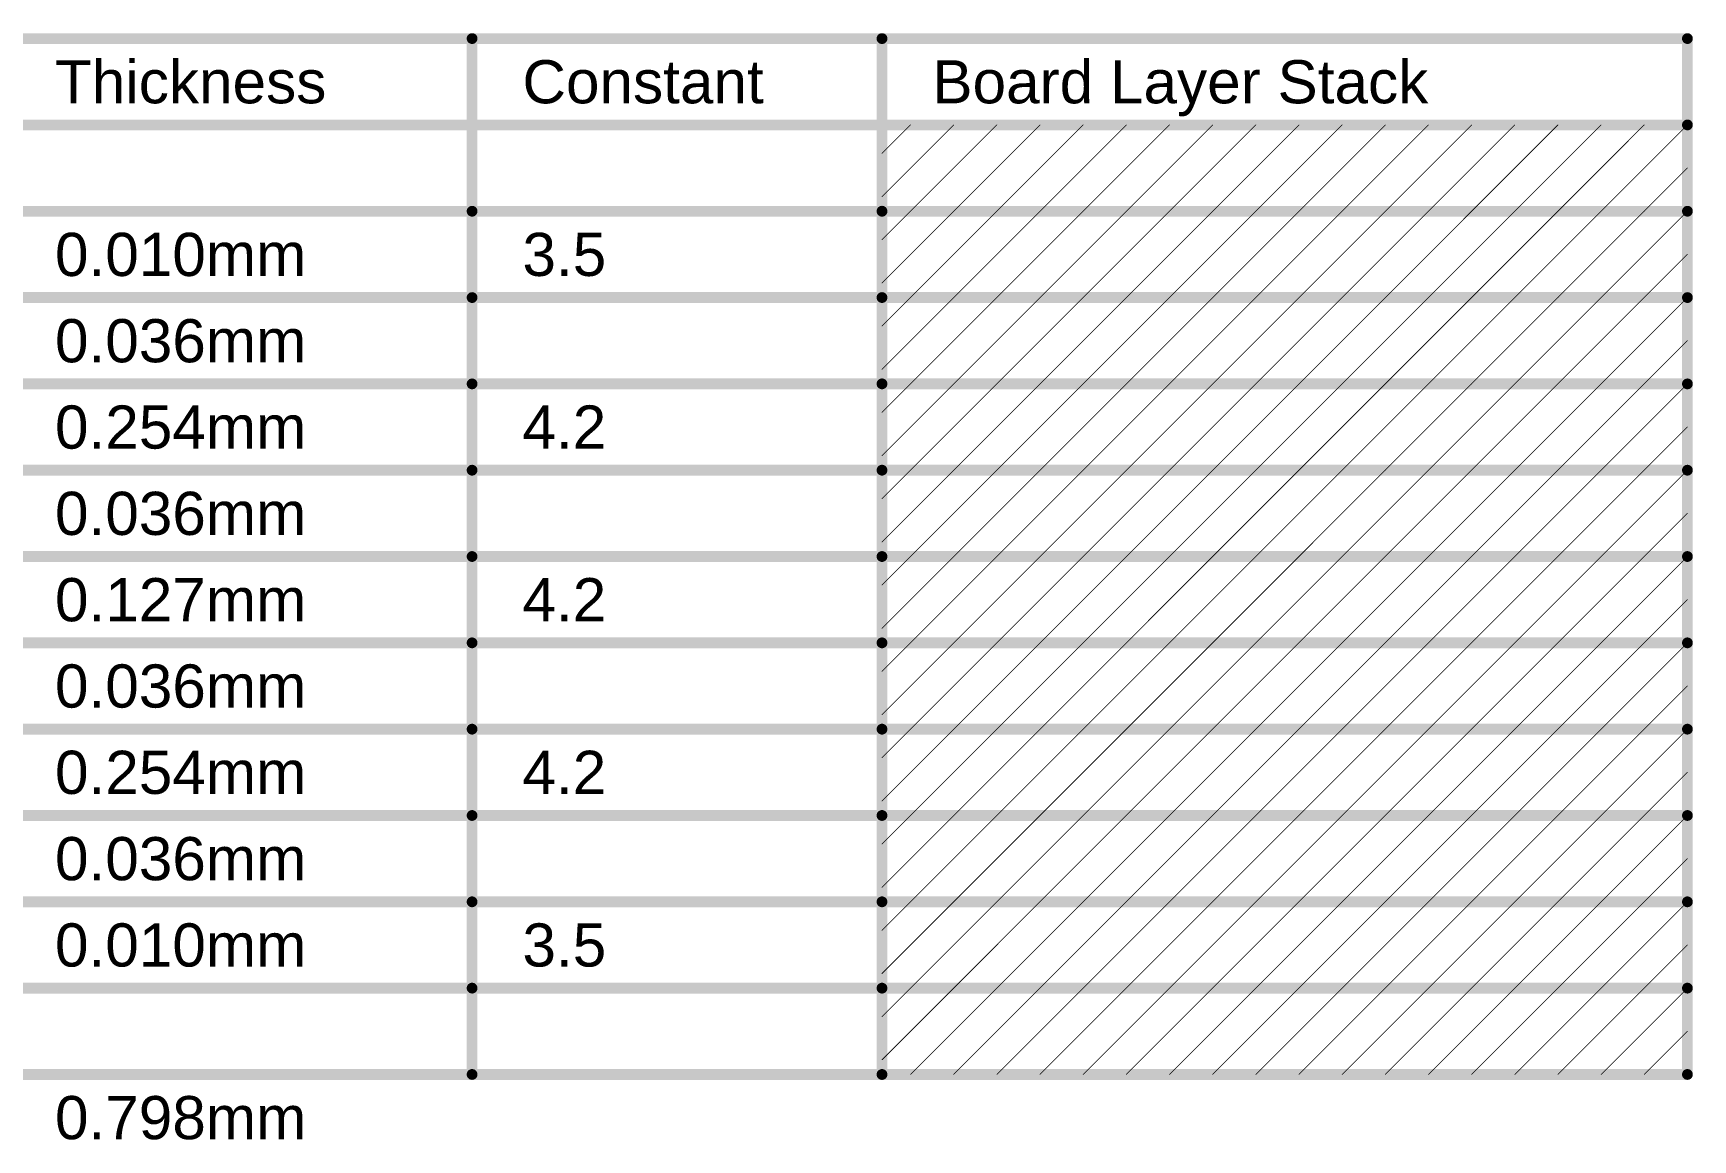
# Model space of a CAD drawing. Header units: inches. Extents: x -13 to 356, y -4 to 120.
# Drawn here: x 43.9 to 102.5, y 80.6 to 119.7 of the extents above; entities that cross this region are included whole.
import ezdxf

# ---------------------------------------------------------------- set-up
doc = ezdxf.new("R2010")
doc.units = ezdxf.units.IN
doc.layers.add('Dimensions', color=6, linetype='Continuous')
doc.styles.add('Arial', font='', dxfattribs={"height": 0.2})
doc.styles.get('Arial').set_extended_font_data('Arial')

msp = doc.modelspace()

# ---------------------------------------------------------------- linework, layer by layer
at = {"layer": 'Dimensions'}
for points, const_width in [([(-12.939, 119.507), (102.346, 119.507)], 0.381), ([(59.432, 82.931), (59.432, 119.507)], 0.381), ([(73.906, 82.931), (73.906, 119.507)], 0.381), ([(102.346, 82.931), (102.346, 119.507)], 0.381), ([(-12.939, 116.459), (102.346, 116.459)], 0.381), ([(73.906, 113.927), (76.438, 116.459)], 0.0254), ([(73.906, 115.451), (74.914, 116.459)], 0.0254), ([(74.914, 113.411), (77.962, 116.459)], 0.0254), ([(76.438, 113.411), (79.486, 116.459)], 0.0254), ([(77.962, 113.411), (81.01, 116.459)], 0.0254), ([(79.486, 113.411), (82.534, 116.459)], 0.0254), ([(81.01, 113.411), (84.058, 116.459)], 0.0254), ([(82.534, 113.411), (85.582, 116.459)], 0.0254), ([(84.058, 113.411), (87.106, 116.459)], 0.0254), ([(85.582, 113.411), (88.63, 116.459)], 0.0254), ([(87.106, 113.411), (90.154, 116.459)], 0.0254), ([(88.63, 113.411), (91.678, 116.459)], 0.0254), ([(90.154, 113.411), (93.202, 116.459)], 0.0254), ([(91.678, 113.411), (94.726, 116.459)], 0.0254), ([(93.202, 113.411), (96.25, 116.459)], 0.0254), ([(94.726, 113.411), (97.774, 116.459)], 0.0254), ([(96.25, 113.411), (99.298, 116.459)], 0.0254), ([(97.774, 113.411), (100.822, 116.459)], 0.0254), ([(99.298, 113.411), (102.346, 116.459)], 0.0254), ([(100.822, 113.411), (102.346, 114.935)], 0.0254), ([(42.926, 113.411), (59.432, 113.411)], 0.381), ([(59.432, 113.411), (73.906, 113.411)], 0.381), ([(73.906, 113.411), (102.346, 113.411)], 0.381), ([(73.906, 110.879), (76.438, 113.411)], 0.0254), ([(73.906, 112.403), (74.914, 113.411)], 0.0254), ([(74.914, 110.363), (77.962, 113.411)], 0.0254), ([(76.438, 110.363), (79.486, 113.411)], 0.0254), ([(77.962, 110.363), (81.01, 113.411)], 0.0254), ([(79.486, 110.363), (82.534, 113.411)], 0.0254), ([(81.01, 110.363), (84.058, 113.411)], 0.0254), ([(82.534, 110.363), (85.582, 113.411)], 0.0254), ([(84.058, 110.363), (87.106, 113.411)], 0.0254), ([(85.582, 110.363), (88.63, 113.411)], 0.0254), ([(87.106, 110.363), (90.154, 113.411)], 0.0254), ([(88.63, 110.363), (91.678, 113.411)], 0.0254), ([(90.154, 110.363), (93.202, 113.411)], 0.0254), ([(91.678, 110.363), (94.726, 113.411)], 0.0254), ([(93.202, 110.363), (96.25, 113.411)], 0.0254), ([(94.726, 110.363), (97.774, 113.411)], 0.0254), ([(96.25, 110.363), (99.298, 113.411)], 0.0254), ([(97.774, 110.363), (100.822, 113.411)], 0.0254), ([(99.298, 110.363), (102.346, 113.411)], 0.0254), ([(100.822, 110.363), (102.346, 111.887)], 0.0254), ([(42.926, 110.363), (59.432, 110.363)], 0.381), ([(59.432, 110.363), (73.906, 110.363)], 0.381), ([(73.906, 110.363), (102.346, 110.363)], 0.381), ([(73.906, 107.831), (76.438, 110.363)], 0.0254), ([(73.906, 109.355), (74.914, 110.363)], 0.0254), ([(74.914, 107.315), (77.962, 110.363)], 0.0254), ([(76.438, 107.315), (79.486, 110.363)], 0.0254), ([(77.962, 107.315), (81.01, 110.363)], 0.0254), ([(79.486, 107.315), (82.534, 110.363)], 0.0254), ([(81.01, 107.315), (84.058, 110.363)], 0.0254), ([(82.534, 107.315), (85.582, 110.363)], 0.0254), ([(84.058, 107.315), (87.106, 110.363)], 0.0254), ([(85.582, 107.315), (88.63, 110.363)], 0.0254), ([(87.106, 107.315), (90.154, 110.363)], 0.0254), ([(88.63, 107.315), (91.678, 110.363)], 0.0254), ([(90.154, 107.315), (93.202, 110.363)], 0.0254), ([(91.678, 107.315), (94.726, 110.363)], 0.0254), ([(93.202, 107.315), (96.25, 110.363)], 0.0254), ([(94.726, 107.315), (97.774, 110.363)], 0.0254), ([(96.25, 107.315), (99.298, 110.363)], 0.0254), ([(97.774, 107.315), (100.822, 110.363)], 0.0254), ([(99.298, 107.315), (102.346, 110.363)], 0.0254), ([(100.822, 107.315), (102.346, 108.839)], 0.0254), ([(42.926, 107.315), (59.432, 107.315)], 0.381), ([(59.432, 107.315), (73.906, 107.315)], 0.381), ([(73.906, 107.315), (102.346, 107.315)], 0.381), ([(73.906, 104.783), (76.438, 107.315)], 0.0254), ([(73.906, 106.307), (74.914, 107.315)], 0.0254), ([(74.914, 104.267), (77.962, 107.315)], 0.0254), ([(76.438, 104.267), (79.486, 107.315)], 0.0254), ([(77.962, 104.267), (81.01, 107.315)], 0.0254), ([(79.486, 104.267), (82.534, 107.315)], 0.0254), ([(81.01, 104.267), (84.058, 107.315)], 0.0254), ([(82.534, 104.267), (85.582, 107.315)], 0.0254), ([(84.058, 104.267), (87.106, 107.315)], 0.0254), ([(85.582, 104.267), (88.63, 107.315)], 0.0254), ([(87.106, 104.267), (90.154, 107.315)], 0.0254), ([(88.63, 104.267), (91.678, 107.315)], 0.0254), ([(90.154, 104.267), (93.202, 107.315)], 0.0254), ([(91.678, 104.267), (94.726, 107.315)], 0.0254), ([(93.202, 104.267), (96.25, 107.315)], 0.0254), ([(94.726, 104.267), (97.774, 107.315)], 0.0254), ([(96.25, 104.267), (99.298, 107.315)], 0.0254), ([(97.774, 104.267), (100.822, 107.315)], 0.0254), ([(99.298, 104.267), (102.346, 107.315)], 0.0254), ([(100.822, 104.267), (102.346, 105.791)], 0.0254), ([(42.926, 104.267), (59.432, 104.267)], 0.381), ([(59.432, 104.267), (73.906, 104.267)], 0.381), ([(73.906, 104.267), (102.346, 104.267)], 0.381), ([(73.906, 101.735), (76.438, 104.267)], 0.0254), ([(73.906, 103.259), (74.914, 104.267)], 0.0254), ([(74.914, 101.219), (77.962, 104.267)], 0.0254), ([(76.438, 101.219), (79.486, 104.267)], 0.0254), ([(77.962, 101.219), (81.01, 104.267)], 0.0254), ([(79.486, 101.219), (82.534, 104.267)], 0.0254), ([(81.01, 101.219), (84.058, 104.267)], 0.0254), ([(82.534, 101.219), (85.582, 104.267)], 0.0254), ([(84.058, 101.219), (87.106, 104.267)], 0.0254), ([(85.582, 101.219), (88.63, 104.267)], 0.0254), ([(87.106, 101.219), (90.154, 104.267)], 0.0254), ([(88.63, 101.219), (91.678, 104.267)], 0.0254), ([(90.154, 101.219), (93.202, 104.267)], 0.0254), ([(91.678, 101.219), (94.726, 104.267)], 0.0254), ([(93.202, 101.219), (96.25, 104.267)], 0.0254), ([(94.726, 101.219), (97.774, 104.267)], 0.0254), ([(96.25, 101.219), (99.298, 104.267)], 0.0254), ([(97.774, 101.219), (100.822, 104.267)], 0.0254), ([(99.298, 101.219), (102.346, 104.267)], 0.0254), ([(100.822, 101.219), (102.346, 102.743)], 0.0254), ([(42.926, 101.219), (59.432, 101.219)], 0.381), ([(59.432, 101.219), (73.906, 101.219)], 0.381), ([(73.906, 101.219), (102.346, 101.219)], 0.381), ([(73.906, 98.687), (76.438, 101.219)], 0.0254), ([(73.906, 100.211), (74.914, 101.219)], 0.0254), ([(74.914, 98.171), (77.962, 101.219)], 0.0254), ([(76.438, 98.171), (79.486, 101.219)], 0.0254), ([(77.962, 98.171), (81.01, 101.219)], 0.0254), ([(79.486, 98.171), (82.534, 101.219)], 0.0254), ([(81.01, 98.171), (84.058, 101.219)], 0.0254), ([(82.534, 98.171), (85.582, 101.219)], 0.0254), ([(84.058, 98.171), (87.106, 101.219)], 0.0254), ([(85.582, 98.171), (88.63, 101.219)], 0.0254), ([(87.106, 98.171), (90.154, 101.219)], 0.0254), ([(88.63, 98.171), (91.678, 101.219)], 0.0254), ([(90.154, 98.171), (93.202, 101.219)], 0.0254), ([(91.678, 98.171), (94.726, 101.219)], 0.0254), ([(93.202, 98.171), (96.25, 101.219)], 0.0254), ([(94.726, 98.171), (97.774, 101.219)], 0.0254), ([(96.25, 98.171), (99.298, 101.219)], 0.0254), ([(97.774, 98.171), (100.822, 101.219)], 0.0254), ([(99.298, 98.171), (102.346, 101.219)], 0.0254), ([(100.822, 98.171), (102.346, 99.695)], 0.0254), ([(42.926, 98.171), (59.432, 98.171)], 0.381), ([(59.432, 98.171), (73.906, 98.171)], 0.381), ([(73.906, 98.171), (102.346, 98.171)], 0.381), ([(73.906, 95.639), (76.438, 98.171)], 0.0254), ([(73.906, 97.163), (74.914, 98.171)], 0.0254), ([(74.914, 95.123), (77.962, 98.171)], 0.0254), ([(76.438, 95.123), (79.486, 98.171)], 0.0254), ([(77.962, 95.123), (81.01, 98.171)], 0.0254), ([(79.486, 95.123), (82.534, 98.171)], 0.0254), ([(81.01, 95.123), (84.058, 98.171)], 0.0254), ([(82.534, 95.123), (85.582, 98.171)], 0.0254), ([(84.058, 95.123), (87.106, 98.171)], 0.0254), ([(85.582, 95.123), (88.63, 98.171)], 0.0254), ([(87.106, 95.123), (90.154, 98.171)], 0.0254), ([(88.63, 95.123), (91.678, 98.171)], 0.0254), ([(90.154, 95.123), (93.202, 98.171)], 0.0254), ([(91.678, 95.123), (94.726, 98.171)], 0.0254), ([(93.202, 95.123), (96.25, 98.171)], 0.0254), ([(94.726, 95.123), (97.774, 98.171)], 0.0254), ([(96.25, 95.123), (99.298, 98.171)], 0.0254), ([(97.774, 95.123), (100.822, 98.171)], 0.0254), ([(99.298, 95.123), (102.346, 98.171)], 0.0254), ([(100.822, 95.123), (102.346, 96.647)], 0.0254), ([(42.926, 95.123), (59.432, 95.123)], 0.381), ([(59.432, 95.123), (73.906, 95.123)], 0.381), ([(73.906, 95.123), (102.346, 95.123)], 0.381), ([(73.906, 92.591), (76.438, 95.123)], 0.0254), ([(73.906, 94.115), (74.914, 95.123)], 0.0254), ([(74.914, 92.075), (77.962, 95.123)], 0.0254), ([(76.438, 92.075), (79.486, 95.123)], 0.0254), ([(77.962, 92.075), (81.01, 95.123)], 0.0254), ([(79.486, 92.075), (82.534, 95.123)], 0.0254), ([(81.01, 92.075), (84.058, 95.123)], 0.0254), ([(82.534, 92.075), (85.582, 95.123)], 0.0254), ([(84.058, 92.075), (87.106, 95.123)], 0.0254), ([(85.582, 92.075), (88.63, 95.123)], 0.0254), ([(87.106, 92.075), (90.154, 95.123)], 0.0254), ([(88.63, 92.075), (91.678, 95.123)], 0.0254), ([(90.154, 92.075), (93.202, 95.123)], 0.0254), ([(91.678, 92.075), (94.726, 95.123)], 0.0254), ([(93.202, 92.075), (96.25, 95.123)], 0.0254), ([(94.726, 92.075), (97.774, 95.123)], 0.0254), ([(96.25, 92.075), (99.298, 95.123)], 0.0254), ([(97.774, 92.075), (100.822, 95.123)], 0.0254), ([(99.298, 92.075), (102.346, 95.123)], 0.0254), ([(100.822, 92.075), (102.346, 93.599)], 0.0254), ([(42.926, 92.075), (59.432, 92.075)], 0.381), ([(59.432, 92.075), (73.906, 92.075)], 0.381), ([(73.906, 92.075), (102.346, 92.075)], 0.381), ([(73.906, 89.543), (76.438, 92.075)], 0.0254), ([(73.906, 91.067), (74.914, 92.075)], 0.0254), ([(74.914, 89.027), (77.962, 92.075)], 0.0254), ([(76.438, 89.027), (79.486, 92.075)], 0.0254), ([(77.962, 89.027), (81.01, 92.075)], 0.0254), ([(79.486, 89.027), (82.534, 92.075)], 0.0254), ([(81.01, 89.027), (84.058, 92.075)], 0.0254), ([(82.534, 89.027), (85.582, 92.075)], 0.0254), ([(84.058, 89.027), (87.106, 92.075)], 0.0254), ([(85.582, 89.027), (88.63, 92.075)], 0.0254), ([(87.106, 89.027), (90.154, 92.075)], 0.0254), ([(88.63, 89.027), (91.678, 92.075)], 0.0254), ([(90.154, 89.027), (93.202, 92.075)], 0.0254), ([(91.678, 89.027), (94.726, 92.075)], 0.0254), ([(93.202, 89.027), (96.25, 92.075)], 0.0254), ([(94.726, 89.027), (97.774, 92.075)], 0.0254), ([(96.25, 89.027), (99.298, 92.075)], 0.0254), ([(97.774, 89.027), (100.822, 92.075)], 0.0254), ([(99.298, 89.027), (102.346, 92.075)], 0.0254), ([(100.822, 89.027), (102.346, 90.551)], 0.0254), ([(42.926, 89.027), (59.432, 89.027)], 0.381), ([(59.432, 89.027), (73.906, 89.027)], 0.381), ([(73.906, 89.027), (102.346, 89.027)], 0.381), ([(73.906, 86.495), (76.438, 89.027)], 0.0254), ([(73.906, 88.019), (74.914, 89.027)], 0.0254), ([(74.914, 85.979), (77.962, 89.027)], 0.0254), ([(76.438, 85.979), (79.486, 89.027)], 0.0254), ([(77.962, 85.979), (81.01, 89.027)], 0.0254), ([(79.486, 85.979), (82.534, 89.027)], 0.0254), ([(81.01, 85.979), (84.058, 89.027)], 0.0254), ([(82.534, 85.979), (85.582, 89.027)], 0.0254), ([(84.058, 85.979), (87.106, 89.027)], 0.0254), ([(85.582, 85.979), (88.63, 89.027)], 0.0254), ([(87.106, 85.979), (90.154, 89.027)], 0.0254), ([(88.63, 85.979), (91.678, 89.027)], 0.0254), ([(90.154, 85.979), (93.202, 89.027)], 0.0254), ([(91.678, 85.979), (94.726, 89.027)], 0.0254), ([(93.202, 85.979), (96.25, 89.027)], 0.0254), ([(94.726, 85.979), (97.774, 89.027)], 0.0254), ([(96.25, 85.979), (99.298, 89.027)], 0.0254), ([(97.774, 85.979), (100.822, 89.027)], 0.0254), ([(99.298, 85.979), (102.346, 89.027)], 0.0254), ([(100.822, 85.979), (102.346, 87.503)], 0.0254), ([(42.926, 85.979), (59.432, 85.979)], 0.381), ([(59.432, 85.979), (73.906, 85.979)], 0.381), ([(73.906, 85.979), (102.346, 85.979)], 0.381), ([(73.906, 83.447), (76.438, 85.979)], 0.0254), ([(73.906, 84.971), (74.914, 85.979)], 0.0254), ([(74.914, 82.931), (77.962, 85.979)], 0.0254), ([(76.438, 82.931), (79.486, 85.979)], 0.0254), ([(77.962, 82.931), (81.01, 85.979)], 0.0254), ([(79.486, 82.931), (82.534, 85.979)], 0.0254), ([(81.01, 82.931), (84.058, 85.979)], 0.0254), ([(82.534, 82.931), (85.582, 85.979)], 0.0254), ([(84.058, 82.931), (87.106, 85.979)], 0.0254), ([(85.582, 82.931), (88.63, 85.979)], 0.0254), ([(87.106, 82.931), (90.154, 85.979)], 0.0254), ([(88.63, 82.931), (91.678, 85.979)], 0.0254), ([(90.154, 82.931), (93.202, 85.979)], 0.0254), ([(91.678, 82.931), (94.726, 85.979)], 0.0254), ([(93.202, 82.931), (96.25, 85.979)], 0.0254), ([(94.726, 82.931), (97.774, 85.979)], 0.0254), ([(96.25, 82.931), (99.298, 85.979)], 0.0254), ([(97.774, 82.931), (100.822, 85.979)], 0.0254), ([(99.298, 82.931), (102.346, 85.979)], 0.0254), ([(100.822, 82.931), (102.346, 84.455)], 0.0254), ([(42.926, 82.931), (59.432, 82.931)], 0.381), ([(59.432, 82.931), (73.906, 82.931)], 0.381), ([(73.906, 82.931), (102.346, 82.931)], 0.381)]:
    msp.add_lwpolyline(points, dxfattribs=dict(at, const_width=const_width))
for points, const_width in [([(59.337, 119.507, 1), (59.527, 119.507, 1)], 0.191), ([(73.811, 119.507, 1), (74.002, 119.507, 1)], 0.191), ([(102.251, 119.507, 1), (102.441, 119.507, 1)], 0.191), ([(102.251, 119.507, 1), (102.441, 119.507, 1)], 0.191), ([(102.251, 116.459, 1), (102.441, 116.459, 1)], 0.191), ([(74.908, 116.459, 1), (74.921, 116.459, 1)], 0.0127), ([(76.432, 116.459, 1), (76.445, 116.459, 1)], 0.0127), ([(77.956, 116.459, 1), (77.969, 116.459, 1)], 0.0127), ([(79.48, 116.459, 1), (79.493, 116.459, 1)], 0.0127), ([(81.004, 116.459, 1), (81.017, 116.459, 1)], 0.0127), ([(82.528, 116.459, 1), (82.541, 116.459, 1)], 0.0127), ([(84.052, 116.459, 1), (84.065, 116.459, 1)], 0.0127), ([(85.576, 116.459, 1), (85.589, 116.459, 1)], 0.0127), ([(87.1, 116.459, 1), (87.113, 116.459, 1)], 0.0127), ([(88.624, 116.459, 1), (88.637, 116.459, 1)], 0.0127), ([(90.148, 116.459, 1), (90.161, 116.459, 1)], 0.0127), ([(91.672, 116.459, 1), (91.685, 116.459, 1)], 0.0127), ([(93.196, 116.459, 1), (93.209, 116.459, 1)], 0.0127), ([(94.72, 116.459, 1), (94.733, 116.459, 1)], 0.0127), ([(96.244, 116.459, 1), (96.257, 116.459, 1)], 0.0127), ([(97.768, 116.459, 1), (97.781, 116.459, 1)], 0.0127), ([(99.292, 116.459, 1), (99.305, 116.459, 1)], 0.0127), ([(100.816, 116.459, 1), (100.829, 116.459, 1)], 0.0127), ([(102.34, 116.459, 1), (102.353, 116.459, 1)], 0.0127), ([(73.9, 115.451, 1), (73.913, 115.451, 1)], 0.0127), ([(102.34, 114.935, 1), (102.353, 114.935, 1)], 0.0127), ([(73.9, 113.927, 1), (73.913, 113.927, 1)], 0.0127), ([(59.337, 113.411, 1), (59.527, 113.411, 1)], 0.191), ([(59.337, 113.411, 1), (59.527, 113.411, 1)], 0.191), ([(73.811, 113.411, 1), (74.002, 113.411, 1)], 0.191), ([(73.811, 113.411, 1), (74.002, 113.411, 1)], 0.191), ([(74.908, 113.411, 1), (74.921, 113.411, 1)], 0.0127), ([(74.908, 113.411, 1), (74.921, 113.411, 1)], 0.0127), ([(76.432, 113.411, 1), (76.445, 113.411, 1)], 0.0127), ([(76.432, 113.411, 1), (76.445, 113.411, 1)], 0.0127), ([(77.956, 113.411, 1), (77.969, 113.411, 1)], 0.0127), ([(77.956, 113.411, 1), (77.969, 113.411, 1)], 0.0127), ([(79.48, 113.411, 1), (79.493, 113.411, 1)], 0.0127), ([(79.48, 113.411, 1), (79.493, 113.411, 1)], 0.0127), ([(81.004, 113.411, 1), (81.017, 113.411, 1)], 0.0127), ([(81.004, 113.411, 1), (81.017, 113.411, 1)], 0.0127), ([(82.528, 113.411, 1), (82.541, 113.411, 1)], 0.0127), ([(82.528, 113.411, 1), (82.541, 113.411, 1)], 0.0127), ([(84.052, 113.411, 1), (84.065, 113.411, 1)], 0.0127), ([(84.052, 113.411, 1), (84.065, 113.411, 1)], 0.0127), ([(85.576, 113.411, 1), (85.589, 113.411, 1)], 0.0127), ([(85.576, 113.411, 1), (85.589, 113.411, 1)], 0.0127), ([(87.1, 113.411, 1), (87.113, 113.411, 1)], 0.0127), ([(87.1, 113.411, 1), (87.113, 113.411, 1)], 0.0127), ([(88.624, 113.411, 1), (88.637, 113.411, 1)], 0.0127), ([(88.624, 113.411, 1), (88.637, 113.411, 1)], 0.0127), ([(90.148, 113.411, 1), (90.161, 113.411, 1)], 0.0127), ([(90.148, 113.411, 1), (90.161, 113.411, 1)], 0.0127), ([(91.672, 113.411, 1), (91.685, 113.411, 1)], 0.0127), ([(91.672, 113.411, 1), (91.685, 113.411, 1)], 0.0127), ([(93.196, 113.411, 1), (93.209, 113.411, 1)], 0.0127), ([(93.196, 113.411, 1), (93.209, 113.411, 1)], 0.0127), ([(94.72, 113.411, 1), (94.733, 113.411, 1)], 0.0127), ([(94.72, 113.411, 1), (94.733, 113.411, 1)], 0.0127), ([(96.244, 113.411, 1), (96.257, 113.411, 1)], 0.0127), ([(96.244, 113.411, 1), (96.257, 113.411, 1)], 0.0127), ([(97.768, 113.411, 1), (97.781, 113.411, 1)], 0.0127), ([(97.768, 113.411, 1), (97.781, 113.411, 1)], 0.0127), ([(99.292, 113.411, 1), (99.305, 113.411, 1)], 0.0127), ([(99.292, 113.411, 1), (99.305, 113.411, 1)], 0.0127), ([(100.816, 113.411, 1), (100.829, 113.411, 1)], 0.0127), ([(100.816, 113.411, 1), (100.829, 113.411, 1)], 0.0127), ([(102.251, 113.411, 1), (102.441, 113.411, 1)], 0.191), ([(102.34, 113.411, 1), (102.353, 113.411, 1)], 0.0127), ([(73.9, 112.403, 1), (73.913, 112.403, 1)], 0.0127), ([(102.34, 111.887, 1), (102.353, 111.887, 1)], 0.0127), ([(73.9, 110.879, 1), (73.913, 110.879, 1)], 0.0127), ([(59.337, 110.363, 1), (59.527, 110.363, 1)], 0.191), ([(59.337, 110.363, 1), (59.527, 110.363, 1)], 0.191), ([(73.811, 110.363, 1), (74.002, 110.363, 1)], 0.191), ([(73.811, 110.363, 1), (74.002, 110.363, 1)], 0.191), ([(74.908, 110.363, 1), (74.921, 110.363, 1)], 0.0127), ([(74.908, 110.363, 1), (74.921, 110.363, 1)], 0.0127), ([(76.432, 110.363, 1), (76.445, 110.363, 1)], 0.0127), ([(76.432, 110.363, 1), (76.445, 110.363, 1)], 0.0127), ([(77.956, 110.363, 1), (77.969, 110.363, 1)], 0.0127), ([(77.956, 110.363, 1), (77.969, 110.363, 1)], 0.0127), ([(79.48, 110.363, 1), (79.493, 110.363, 1)], 0.0127), ([(79.48, 110.363, 1), (79.493, 110.363, 1)], 0.0127), ([(81.004, 110.363, 1), (81.017, 110.363, 1)], 0.0127), ([(81.004, 110.363, 1), (81.017, 110.363, 1)], 0.0127), ([(82.528, 110.363, 1), (82.541, 110.363, 1)], 0.0127), ([(82.528, 110.363, 1), (82.541, 110.363, 1)], 0.0127), ([(84.052, 110.363, 1), (84.065, 110.363, 1)], 0.0127), ([(84.052, 110.363, 1), (84.065, 110.363, 1)], 0.0127), ([(85.576, 110.363, 1), (85.589, 110.363, 1)], 0.0127), ([(85.576, 110.363, 1), (85.589, 110.363, 1)], 0.0127), ([(87.1, 110.363, 1), (87.113, 110.363, 1)], 0.0127), ([(87.1, 110.363, 1), (87.113, 110.363, 1)], 0.0127), ([(88.624, 110.363, 1), (88.637, 110.363, 1)], 0.0127), ([(88.624, 110.363, 1), (88.637, 110.363, 1)], 0.0127), ([(90.148, 110.363, 1), (90.161, 110.363, 1)], 0.0127), ([(90.148, 110.363, 1), (90.161, 110.363, 1)], 0.0127), ([(91.672, 110.363, 1), (91.685, 110.363, 1)], 0.0127), ([(91.672, 110.363, 1), (91.685, 110.363, 1)], 0.0127), ([(93.196, 110.363, 1), (93.209, 110.363, 1)], 0.0127), ([(93.196, 110.363, 1), (93.209, 110.363, 1)], 0.0127), ([(94.72, 110.363, 1), (94.733, 110.363, 1)], 0.0127), ([(94.72, 110.363, 1), (94.733, 110.363, 1)], 0.0127), ([(96.244, 110.363, 1), (96.257, 110.363, 1)], 0.0127), ([(96.244, 110.363, 1), (96.257, 110.363, 1)], 0.0127), ([(97.768, 110.363, 1), (97.781, 110.363, 1)], 0.0127), ([(97.768, 110.363, 1), (97.781, 110.363, 1)], 0.0127), ([(99.292, 110.363, 1), (99.305, 110.363, 1)], 0.0127), ([(99.292, 110.363, 1), (99.305, 110.363, 1)], 0.0127), ([(100.816, 110.363, 1), (100.829, 110.363, 1)], 0.0127), ([(100.816, 110.363, 1), (100.829, 110.363, 1)], 0.0127), ([(102.251, 110.363, 1), (102.441, 110.363, 1)], 0.191), ([(102.34, 110.363, 1), (102.353, 110.363, 1)], 0.0127), ([(73.9, 109.355, 1), (73.913, 109.355, 1)], 0.0127), ([(102.34, 108.839, 1), (102.353, 108.839, 1)], 0.0127), ([(73.9, 107.831, 1), (73.913, 107.831, 1)], 0.0127), ([(59.337, 107.315, 1), (59.527, 107.315, 1)], 0.191), ([(59.337, 107.315, 1), (59.527, 107.315, 1)], 0.191), ([(73.811, 107.315, 1), (74.002, 107.315, 1)], 0.191), ([(73.811, 107.315, 1), (74.002, 107.315, 1)], 0.191), ([(74.908, 107.315, 1), (74.921, 107.315, 1)], 0.0127), ([(74.908, 107.315, 1), (74.921, 107.315, 1)], 0.0127), ([(76.432, 107.315, 1), (76.445, 107.315, 1)], 0.0127), ([(76.432, 107.315, 1), (76.445, 107.315, 1)], 0.0127), ([(77.956, 107.315, 1), (77.969, 107.315, 1)], 0.0127), ([(77.956, 107.315, 1), (77.969, 107.315, 1)], 0.0127), ([(79.48, 107.315, 1), (79.493, 107.315, 1)], 0.0127), ([(79.48, 107.315, 1), (79.493, 107.315, 1)], 0.0127), ([(81.004, 107.315, 1), (81.017, 107.315, 1)], 0.0127), ([(81.004, 107.315, 1), (81.017, 107.315, 1)], 0.0127), ([(82.528, 107.315, 1), (82.541, 107.315, 1)], 0.0127), ([(82.528, 107.315, 1), (82.541, 107.315, 1)], 0.0127), ([(84.052, 107.315, 1), (84.065, 107.315, 1)], 0.0127), ([(84.052, 107.315, 1), (84.065, 107.315, 1)], 0.0127), ([(85.576, 107.315, 1), (85.589, 107.315, 1)], 0.0127), ([(85.576, 107.315, 1), (85.589, 107.315, 1)], 0.0127), ([(87.1, 107.315, 1), (87.113, 107.315, 1)], 0.0127), ([(87.1, 107.315, 1), (87.113, 107.315, 1)], 0.0127), ([(88.624, 107.315, 1), (88.637, 107.315, 1)], 0.0127), ([(88.624, 107.315, 1), (88.637, 107.315, 1)], 0.0127), ([(90.148, 107.315, 1), (90.161, 107.315, 1)], 0.0127), ([(90.148, 107.315, 1), (90.161, 107.315, 1)], 0.0127), ([(91.672, 107.315, 1), (91.685, 107.315, 1)], 0.0127), ([(91.672, 107.315, 1), (91.685, 107.315, 1)], 0.0127), ([(93.196, 107.315, 1), (93.209, 107.315, 1)], 0.0127), ([(93.196, 107.315, 1), (93.209, 107.315, 1)], 0.0127), ([(94.72, 107.315, 1), (94.733, 107.315, 1)], 0.0127), ([(94.72, 107.315, 1), (94.733, 107.315, 1)], 0.0127), ([(96.244, 107.315, 1), (96.257, 107.315, 1)], 0.0127), ([(96.244, 107.315, 1), (96.257, 107.315, 1)], 0.0127), ([(97.768, 107.315, 1), (97.781, 107.315, 1)], 0.0127), ([(97.768, 107.315, 1), (97.781, 107.315, 1)], 0.0127), ([(99.292, 107.315, 1), (99.305, 107.315, 1)], 0.0127), ([(99.292, 107.315, 1), (99.305, 107.315, 1)], 0.0127), ([(100.816, 107.315, 1), (100.829, 107.315, 1)], 0.0127), ([(100.816, 107.315, 1), (100.829, 107.315, 1)], 0.0127), ([(102.251, 107.315, 1), (102.441, 107.315, 1)], 0.191), ([(102.34, 107.315, 1), (102.353, 107.315, 1)], 0.0127), ([(73.9, 106.307, 1), (73.913, 106.307, 1)], 0.0127), ([(102.34, 105.791, 1), (102.353, 105.791, 1)], 0.0127), ([(59.337, 104.267, 1), (59.527, 104.267, 1)], 0.191), ([(59.337, 104.267, 1), (59.527, 104.267, 1)], 0.191), ([(73.811, 104.267, 1), (74.002, 104.267, 1)], 0.191), ([(73.811, 104.267, 1), (74.002, 104.267, 1)], 0.191), ([(73.9, 104.783, 1), (73.913, 104.783, 1)], 0.0127), ([(102.251, 104.267, 1), (102.441, 104.267, 1)], 0.191), ([(74.908, 104.267, 1), (74.921, 104.267, 1)], 0.0127), ([(74.908, 104.267, 1), (74.921, 104.267, 1)], 0.0127), ([(76.432, 104.267, 1), (76.445, 104.267, 1)], 0.0127), ([(76.432, 104.267, 1), (76.445, 104.267, 1)], 0.0127), ([(77.956, 104.267, 1), (77.969, 104.267, 1)], 0.0127), ([(77.956, 104.267, 1), (77.969, 104.267, 1)], 0.0127), ([(79.48, 104.267, 1), (79.493, 104.267, 1)], 0.0127), ([(79.48, 104.267, 1), (79.493, 104.267, 1)], 0.0127), ([(81.004, 104.267, 1), (81.017, 104.267, 1)], 0.0127), ([(81.004, 104.267, 1), (81.017, 104.267, 1)], 0.0127), ([(82.528, 104.267, 1), (82.541, 104.267, 1)], 0.0127), ([(82.528, 104.267, 1), (82.541, 104.267, 1)], 0.0127), ([(84.052, 104.267, 1), (84.065, 104.267, 1)], 0.0127), ([(84.052, 104.267, 1), (84.065, 104.267, 1)], 0.0127), ([(85.576, 104.267, 1), (85.589, 104.267, 1)], 0.0127), ([(85.576, 104.267, 1), (85.589, 104.267, 1)], 0.0127), ([(87.1, 104.267, 1), (87.113, 104.267, 1)], 0.0127), ([(87.1, 104.267, 1), (87.113, 104.267, 1)], 0.0127), ([(88.624, 104.267, 1), (88.637, 104.267, 1)], 0.0127), ([(88.624, 104.267, 1), (88.637, 104.267, 1)], 0.0127), ([(90.148, 104.267, 1), (90.161, 104.267, 1)], 0.0127), ([(90.148, 104.267, 1), (90.161, 104.267, 1)], 0.0127), ([(91.672, 104.267, 1), (91.685, 104.267, 1)], 0.0127), ([(91.672, 104.267, 1), (91.685, 104.267, 1)], 0.0127), ([(93.196, 104.267, 1), (93.209, 104.267, 1)], 0.0127), ([(93.196, 104.267, 1), (93.209, 104.267, 1)], 0.0127), ([(94.72, 104.267, 1), (94.733, 104.267, 1)], 0.0127), ([(94.72, 104.267, 1), (94.733, 104.267, 1)], 0.0127), ([(96.244, 104.267, 1), (96.257, 104.267, 1)], 0.0127), ([(96.244, 104.267, 1), (96.257, 104.267, 1)], 0.0127), ([(97.768, 104.267, 1), (97.781, 104.267, 1)], 0.0127), ([(97.768, 104.267, 1), (97.781, 104.267, 1)], 0.0127), ([(99.292, 104.267, 1), (99.305, 104.267, 1)], 0.0127), ([(99.292, 104.267, 1), (99.305, 104.267, 1)], 0.0127), ([(100.816, 104.267, 1), (100.829, 104.267, 1)], 0.0127), ([(100.816, 104.267, 1), (100.829, 104.267, 1)], 0.0127), ([(102.34, 104.267, 1), (102.353, 104.267, 1)], 0.0127), ([(73.9, 103.259, 1), (73.913, 103.259, 1)], 0.0127), ([(102.34, 102.743, 1), (102.353, 102.743, 1)], 0.0127), ([(59.337, 101.219, 1), (59.527, 101.219, 1)], 0.191), ([(59.337, 101.219, 1), (59.527, 101.219, 1)], 0.191), ([(73.811, 101.219, 1), (74.002, 101.219, 1)], 0.191), ([(73.811, 101.219, 1), (74.002, 101.219, 1)], 0.191), ([(73.9, 101.735, 1), (73.913, 101.735, 1)], 0.0127), ([(102.251, 101.219, 1), (102.441, 101.219, 1)], 0.191), ([(74.908, 101.219, 1), (74.921, 101.219, 1)], 0.0127), ([(74.908, 101.219, 1), (74.921, 101.219, 1)], 0.0127), ([(76.432, 101.219, 1), (76.445, 101.219, 1)], 0.0127), ([(76.432, 101.219, 1), (76.445, 101.219, 1)], 0.0127), ([(77.956, 101.219, 1), (77.969, 101.219, 1)], 0.0127), ([(77.956, 101.219, 1), (77.969, 101.219, 1)], 0.0127), ([(79.48, 101.219, 1), (79.493, 101.219, 1)], 0.0127), ([(79.48, 101.219, 1), (79.493, 101.219, 1)], 0.0127), ([(81.004, 101.219, 1), (81.017, 101.219, 1)], 0.0127), ([(81.004, 101.219, 1), (81.017, 101.219, 1)], 0.0127), ([(82.528, 101.219, 1), (82.541, 101.219, 1)], 0.0127), ([(82.528, 101.219, 1), (82.541, 101.219, 1)], 0.0127), ([(84.052, 101.219, 1), (84.065, 101.219, 1)], 0.0127), ([(84.052, 101.219, 1), (84.065, 101.219, 1)], 0.0127), ([(85.576, 101.219, 1), (85.589, 101.219, 1)], 0.0127), ([(85.576, 101.219, 1), (85.589, 101.219, 1)], 0.0127), ([(87.1, 101.219, 1), (87.113, 101.219, 1)], 0.0127), ([(87.1, 101.219, 1), (87.113, 101.219, 1)], 0.0127), ([(88.624, 101.219, 1), (88.637, 101.219, 1)], 0.0127), ([(88.624, 101.219, 1), (88.637, 101.219, 1)], 0.0127), ([(90.148, 101.219, 1), (90.161, 101.219, 1)], 0.0127), ([(90.148, 101.219, 1), (90.161, 101.219, 1)], 0.0127), ([(91.672, 101.219, 1), (91.685, 101.219, 1)], 0.0127), ([(91.672, 101.219, 1), (91.685, 101.219, 1)], 0.0127), ([(93.196, 101.219, 1), (93.209, 101.219, 1)], 0.0127), ([(93.196, 101.219, 1), (93.209, 101.219, 1)], 0.0127), ([(94.72, 101.219, 1), (94.733, 101.219, 1)], 0.0127), ([(94.72, 101.219, 1), (94.733, 101.219, 1)], 0.0127), ([(96.244, 101.219, 1), (96.257, 101.219, 1)], 0.0127), ([(96.244, 101.219, 1), (96.257, 101.219, 1)], 0.0127), ([(97.768, 101.219, 1), (97.781, 101.219, 1)], 0.0127), ([(97.768, 101.219, 1), (97.781, 101.219, 1)], 0.0127), ([(99.292, 101.219, 1), (99.305, 101.219, 1)], 0.0127), ([(99.292, 101.219, 1), (99.305, 101.219, 1)], 0.0127), ([(100.816, 101.219, 1), (100.829, 101.219, 1)], 0.0127), ([(100.816, 101.219, 1), (100.829, 101.219, 1)], 0.0127), ([(102.34, 101.219, 1), (102.353, 101.219, 1)], 0.0127), ([(73.9, 100.211, 1), (73.913, 100.211, 1)], 0.0127), ([(102.34, 99.695, 1), (102.353, 99.695, 1)], 0.0127), ([(73.9, 98.687, 1), (73.913, 98.687, 1)], 0.0127), ([(59.337, 98.171, 1), (59.527, 98.171, 1)], 0.191), ([(59.337, 98.171, 1), (59.527, 98.171, 1)], 0.191), ([(73.811, 98.171, 1), (74.002, 98.171, 1)], 0.191), ([(73.811, 98.171, 1), (74.002, 98.171, 1)], 0.191), ([(74.908, 98.171, 1), (74.921, 98.171, 1)], 0.0127), ([(74.908, 98.171, 1), (74.921, 98.171, 1)], 0.0127), ([(76.432, 98.171, 1), (76.445, 98.171, 1)], 0.0127), ([(76.432, 98.171, 1), (76.445, 98.171, 1)], 0.0127), ([(77.956, 98.171, 1), (77.969, 98.171, 1)], 0.0127), ([(77.956, 98.171, 1), (77.969, 98.171, 1)], 0.0127), ([(79.48, 98.171, 1), (79.493, 98.171, 1)], 0.0127), ([(79.48, 98.171, 1), (79.493, 98.171, 1)], 0.0127), ([(81.004, 98.171, 1), (81.017, 98.171, 1)], 0.0127), ([(81.004, 98.171, 1), (81.017, 98.171, 1)], 0.0127), ([(82.528, 98.171, 1), (82.541, 98.171, 1)], 0.0127), ([(82.528, 98.171, 1), (82.541, 98.171, 1)], 0.0127), ([(84.052, 98.171, 1), (84.065, 98.171, 1)], 0.0127), ([(84.052, 98.171, 1), (84.065, 98.171, 1)], 0.0127), ([(85.576, 98.171, 1), (85.589, 98.171, 1)], 0.0127), ([(85.576, 98.171, 1), (85.589, 98.171, 1)], 0.0127), ([(87.1, 98.171, 1), (87.113, 98.171, 1)], 0.0127), ([(87.1, 98.171, 1), (87.113, 98.171, 1)], 0.0127), ([(88.624, 98.171, 1), (88.637, 98.171, 1)], 0.0127), ([(88.624, 98.171, 1), (88.637, 98.171, 1)], 0.0127), ([(90.148, 98.171, 1), (90.161, 98.171, 1)], 0.0127), ([(90.148, 98.171, 1), (90.161, 98.171, 1)], 0.0127), ([(91.672, 98.171, 1), (91.685, 98.171, 1)], 0.0127), ([(91.672, 98.171, 1), (91.685, 98.171, 1)], 0.0127), ([(93.196, 98.171, 1), (93.209, 98.171, 1)], 0.0127), ([(93.196, 98.171, 1), (93.209, 98.171, 1)], 0.0127), ([(94.72, 98.171, 1), (94.733, 98.171, 1)], 0.0127), ([(94.72, 98.171, 1), (94.733, 98.171, 1)], 0.0127), ([(96.244, 98.171, 1), (96.257, 98.171, 1)], 0.0127), ([(96.244, 98.171, 1), (96.257, 98.171, 1)], 0.0127), ([(97.768, 98.171, 1), (97.781, 98.171, 1)], 0.0127), ([(97.768, 98.171, 1), (97.781, 98.171, 1)], 0.0127), ([(99.292, 98.171, 1), (99.305, 98.171, 1)], 0.0127), ([(99.292, 98.171, 1), (99.305, 98.171, 1)], 0.0127), ([(100.816, 98.171, 1), (100.829, 98.171, 1)], 0.0127), ([(100.816, 98.171, 1), (100.829, 98.171, 1)], 0.0127), ([(102.251, 98.171, 1), (102.441, 98.171, 1)], 0.191), ([(102.34, 98.171, 1), (102.353, 98.171, 1)], 0.0127), ([(73.9, 97.163, 1), (73.913, 97.163, 1)], 0.0127), ([(102.34, 96.647, 1), (102.353, 96.647, 1)], 0.0127), ([(73.9, 95.639, 1), (73.913, 95.639, 1)], 0.0127), ([(59.337, 95.123, 1), (59.527, 95.123, 1)], 0.191), ([(59.337, 95.123, 1), (59.527, 95.123, 1)], 0.191), ([(73.811, 95.123, 1), (74.002, 95.123, 1)], 0.191), ([(73.811, 95.123, 1), (74.002, 95.123, 1)], 0.191), ([(74.908, 95.123, 1), (74.921, 95.123, 1)], 0.0127), ([(74.908, 95.123, 1), (74.921, 95.123, 1)], 0.0127), ([(76.432, 95.123, 1), (76.445, 95.123, 1)], 0.0127), ([(76.432, 95.123, 1), (76.445, 95.123, 1)], 0.0127), ([(77.956, 95.123, 1), (77.969, 95.123, 1)], 0.0127), ([(77.956, 95.123, 1), (77.969, 95.123, 1)], 0.0127), ([(79.48, 95.123, 1), (79.493, 95.123, 1)], 0.0127), ([(79.48, 95.123, 1), (79.493, 95.123, 1)], 0.0127), ([(81.004, 95.123, 1), (81.017, 95.123, 1)], 0.0127), ([(81.004, 95.123, 1), (81.017, 95.123, 1)], 0.0127), ([(82.528, 95.123, 1), (82.541, 95.123, 1)], 0.0127), ([(82.528, 95.123, 1), (82.541, 95.123, 1)], 0.0127), ([(84.052, 95.123, 1), (84.065, 95.123, 1)], 0.0127), ([(84.052, 95.123, 1), (84.065, 95.123, 1)], 0.0127), ([(85.576, 95.123, 1), (85.589, 95.123, 1)], 0.0127), ([(85.576, 95.123, 1), (85.589, 95.123, 1)], 0.0127), ([(87.1, 95.123, 1), (87.113, 95.123, 1)], 0.0127), ([(87.1, 95.123, 1), (87.113, 95.123, 1)], 0.0127), ([(88.624, 95.123, 1), (88.637, 95.123, 1)], 0.0127), ([(88.624, 95.123, 1), (88.637, 95.123, 1)], 0.0127), ([(90.148, 95.123, 1), (90.161, 95.123, 1)], 0.0127), ([(90.148, 95.123, 1), (90.161, 95.123, 1)], 0.0127), ([(91.672, 95.123, 1), (91.685, 95.123, 1)], 0.0127), ([(91.672, 95.123, 1), (91.685, 95.123, 1)], 0.0127), ([(93.196, 95.123, 1), (93.209, 95.123, 1)], 0.0127), ([(93.196, 95.123, 1), (93.209, 95.123, 1)], 0.0127), ([(94.72, 95.123, 1), (94.733, 95.123, 1)], 0.0127), ([(94.72, 95.123, 1), (94.733, 95.123, 1)], 0.0127), ([(96.244, 95.123, 1), (96.257, 95.123, 1)], 0.0127), ([(96.244, 95.123, 1), (96.257, 95.123, 1)], 0.0127), ([(97.768, 95.123, 1), (97.781, 95.123, 1)], 0.0127), ([(97.768, 95.123, 1), (97.781, 95.123, 1)], 0.0127), ([(99.292, 95.123, 1), (99.305, 95.123, 1)], 0.0127), ([(99.292, 95.123, 1), (99.305, 95.123, 1)], 0.0127), ([(100.816, 95.123, 1), (100.829, 95.123, 1)], 0.0127), ([(100.816, 95.123, 1), (100.829, 95.123, 1)], 0.0127), ([(102.251, 95.123, 1), (102.441, 95.123, 1)], 0.191), ([(102.34, 95.123, 1), (102.353, 95.123, 1)], 0.0127), ([(73.9, 94.115, 1), (73.913, 94.115, 1)], 0.0127), ([(102.34, 93.599, 1), (102.353, 93.599, 1)], 0.0127), ([(73.9, 92.591, 1), (73.913, 92.591, 1)], 0.0127), ([(59.337, 92.075, 1), (59.527, 92.075, 1)], 0.191), ([(59.337, 92.075, 1), (59.527, 92.075, 1)], 0.191), ([(73.811, 92.075, 1), (74.002, 92.075, 1)], 0.191), ([(73.811, 92.075, 1), (74.002, 92.075, 1)], 0.191), ([(74.908, 92.075, 1), (74.921, 92.075, 1)], 0.0127), ([(74.908, 92.075, 1), (74.921, 92.075, 1)], 0.0127), ([(76.432, 92.075, 1), (76.445, 92.075, 1)], 0.0127), ([(76.432, 92.075, 1), (76.445, 92.075, 1)], 0.0127), ([(77.956, 92.075, 1), (77.969, 92.075, 1)], 0.0127), ([(77.956, 92.075, 1), (77.969, 92.075, 1)], 0.0127), ([(79.48, 92.075, 1), (79.493, 92.075, 1)], 0.0127), ([(79.48, 92.075, 1), (79.493, 92.075, 1)], 0.0127), ([(81.004, 92.075, 1), (81.017, 92.075, 1)], 0.0127), ([(81.004, 92.075, 1), (81.017, 92.075, 1)], 0.0127), ([(82.528, 92.075, 1), (82.541, 92.075, 1)], 0.0127), ([(82.528, 92.075, 1), (82.541, 92.075, 1)], 0.0127), ([(84.052, 92.075, 1), (84.065, 92.075, 1)], 0.0127), ([(84.052, 92.075, 1), (84.065, 92.075, 1)], 0.0127), ([(85.576, 92.075, 1), (85.589, 92.075, 1)], 0.0127), ([(85.576, 92.075, 1), (85.589, 92.075, 1)], 0.0127), ([(87.1, 92.075, 1), (87.113, 92.075, 1)], 0.0127), ([(87.1, 92.075, 1), (87.113, 92.075, 1)], 0.0127), ([(88.624, 92.075, 1), (88.637, 92.075, 1)], 0.0127), ([(88.624, 92.075, 1), (88.637, 92.075, 1)], 0.0127), ([(90.148, 92.075, 1), (90.161, 92.075, 1)], 0.0127), ([(90.148, 92.075, 1), (90.161, 92.075, 1)], 0.0127), ([(91.672, 92.075, 1), (91.685, 92.075, 1)], 0.0127), ([(91.672, 92.075, 1), (91.685, 92.075, 1)], 0.0127), ([(93.196, 92.075, 1), (93.209, 92.075, 1)], 0.0127), ([(93.196, 92.075, 1), (93.209, 92.075, 1)], 0.0127), ([(94.72, 92.075, 1), (94.733, 92.075, 1)], 0.0127), ([(94.72, 92.075, 1), (94.733, 92.075, 1)], 0.0127), ([(96.244, 92.075, 1), (96.257, 92.075, 1)], 0.0127), ([(96.244, 92.075, 1), (96.257, 92.075, 1)], 0.0127), ([(97.768, 92.075, 1), (97.781, 92.075, 1)], 0.0127), ([(97.768, 92.075, 1), (97.781, 92.075, 1)], 0.0127), ([(99.292, 92.075, 1), (99.305, 92.075, 1)], 0.0127), ([(99.292, 92.075, 1), (99.305, 92.075, 1)], 0.0127), ([(100.816, 92.075, 1), (100.829, 92.075, 1)], 0.0127), ([(100.816, 92.075, 1), (100.829, 92.075, 1)], 0.0127), ([(102.251, 92.075, 1), (102.441, 92.075, 1)], 0.191), ([(102.34, 92.075, 1), (102.353, 92.075, 1)], 0.0127), ([(73.9, 91.067, 1), (73.913, 91.067, 1)], 0.0127), ([(102.34, 90.551, 1), (102.353, 90.551, 1)], 0.0127), ([(59.337, 89.027, 1), (59.527, 89.027, 1)], 0.191), ([(59.337, 89.027, 1), (59.527, 89.027, 1)], 0.191), ([(73.811, 89.027, 1), (74.002, 89.027, 1)], 0.191), ([(73.811, 89.027, 1), (74.002, 89.027, 1)], 0.191), ([(73.9, 89.543, 1), (73.913, 89.543, 1)], 0.0127), ([(102.251, 89.027, 1), (102.441, 89.027, 1)], 0.191), ([(74.908, 89.027, 1), (74.921, 89.027, 1)], 0.0127), ([(74.908, 89.027, 1), (74.921, 89.027, 1)], 0.0127), ([(76.432, 89.027, 1), (76.445, 89.027, 1)], 0.0127), ([(76.432, 89.027, 1), (76.445, 89.027, 1)], 0.0127), ([(77.956, 89.027, 1), (77.969, 89.027, 1)], 0.0127), ([(77.956, 89.027, 1), (77.969, 89.027, 1)], 0.0127), ([(79.48, 89.027, 1), (79.493, 89.027, 1)], 0.0127), ([(79.48, 89.027, 1), (79.493, 89.027, 1)], 0.0127), ([(81.004, 89.027, 1), (81.017, 89.027, 1)], 0.0127), ([(81.004, 89.027, 1), (81.017, 89.027, 1)], 0.0127), ([(82.528, 89.027, 1), (82.541, 89.027, 1)], 0.0127), ([(82.528, 89.027, 1), (82.541, 89.027, 1)], 0.0127), ([(84.052, 89.027, 1), (84.065, 89.027, 1)], 0.0127), ([(84.052, 89.027, 1), (84.065, 89.027, 1)], 0.0127), ([(85.576, 89.027, 1), (85.589, 89.027, 1)], 0.0127), ([(85.576, 89.027, 1), (85.589, 89.027, 1)], 0.0127), ([(87.1, 89.027, 1), (87.113, 89.027, 1)], 0.0127), ([(87.1, 89.027, 1), (87.113, 89.027, 1)], 0.0127), ([(88.624, 89.027, 1), (88.637, 89.027, 1)], 0.0127), ([(88.624, 89.027, 1), (88.637, 89.027, 1)], 0.0127), ([(90.148, 89.027, 1), (90.161, 89.027, 1)], 0.0127), ([(90.148, 89.027, 1), (90.161, 89.027, 1)], 0.0127), ([(91.672, 89.027, 1), (91.685, 89.027, 1)], 0.0127), ([(91.672, 89.027, 1), (91.685, 89.027, 1)], 0.0127), ([(93.196, 89.027, 1), (93.209, 89.027, 1)], 0.0127), ([(93.196, 89.027, 1), (93.209, 89.027, 1)], 0.0127), ([(94.72, 89.027, 1), (94.733, 89.027, 1)], 0.0127), ([(94.72, 89.027, 1), (94.733, 89.027, 1)], 0.0127), ([(96.244, 89.027, 1), (96.257, 89.027, 1)], 0.0127), ([(96.244, 89.027, 1), (96.257, 89.027, 1)], 0.0127), ([(97.768, 89.027, 1), (97.781, 89.027, 1)], 0.0127), ([(97.768, 89.027, 1), (97.781, 89.027, 1)], 0.0127), ([(99.292, 89.027, 1), (99.305, 89.027, 1)], 0.0127), ([(99.292, 89.027, 1), (99.305, 89.027, 1)], 0.0127), ([(100.816, 89.027, 1), (100.829, 89.027, 1)], 0.0127), ([(100.816, 89.027, 1), (100.829, 89.027, 1)], 0.0127), ([(102.34, 89.027, 1), (102.353, 89.027, 1)], 0.0127), ([(73.9, 88.019, 1), (73.913, 88.019, 1)], 0.0127), ([(102.34, 87.503, 1), (102.353, 87.503, 1)], 0.0127), ([(59.337, 85.979, 1), (59.527, 85.979, 1)], 0.191), ([(59.337, 85.979, 1), (59.527, 85.979, 1)], 0.191), ([(73.811, 85.979, 1), (74.002, 85.979, 1)], 0.191), ([(73.811, 85.979, 1), (74.002, 85.979, 1)], 0.191), ([(73.9, 86.495, 1), (73.913, 86.495, 1)], 0.0127), ([(102.251, 85.979, 1), (102.441, 85.979, 1)], 0.191), ([(74.908, 85.979, 1), (74.921, 85.979, 1)], 0.0127), ([(74.908, 85.979, 1), (74.921, 85.979, 1)], 0.0127), ([(76.432, 85.979, 1), (76.445, 85.979, 1)], 0.0127), ([(76.432, 85.979, 1), (76.445, 85.979, 1)], 0.0127), ([(77.956, 85.979, 1), (77.969, 85.979, 1)], 0.0127), ([(77.956, 85.979, 1), (77.969, 85.979, 1)], 0.0127), ([(79.48, 85.979, 1), (79.493, 85.979, 1)], 0.0127), ([(79.48, 85.979, 1), (79.493, 85.979, 1)], 0.0127), ([(81.004, 85.979, 1), (81.017, 85.979, 1)], 0.0127), ([(81.004, 85.979, 1), (81.017, 85.979, 1)], 0.0127), ([(82.528, 85.979, 1), (82.541, 85.979, 1)], 0.0127), ([(82.528, 85.979, 1), (82.541, 85.979, 1)], 0.0127), ([(84.052, 85.979, 1), (84.065, 85.979, 1)], 0.0127), ([(84.052, 85.979, 1), (84.065, 85.979, 1)], 0.0127), ([(85.576, 85.979, 1), (85.589, 85.979, 1)], 0.0127), ([(85.576, 85.979, 1), (85.589, 85.979, 1)], 0.0127), ([(87.1, 85.979, 1), (87.113, 85.979, 1)], 0.0127), ([(87.1, 85.979, 1), (87.113, 85.979, 1)], 0.0127), ([(88.624, 85.979, 1), (88.637, 85.979, 1)], 0.0127), ([(88.624, 85.979, 1), (88.637, 85.979, 1)], 0.0127), ([(90.148, 85.979, 1), (90.161, 85.979, 1)], 0.0127), ([(90.148, 85.979, 1), (90.161, 85.979, 1)], 0.0127), ([(91.672, 85.979, 1), (91.685, 85.979, 1)], 0.0127), ([(91.672, 85.979, 1), (91.685, 85.979, 1)], 0.0127), ([(93.196, 85.979, 1), (93.209, 85.979, 1)], 0.0127), ([(93.196, 85.979, 1), (93.209, 85.979, 1)], 0.0127), ([(94.72, 85.979, 1), (94.733, 85.979, 1)], 0.0127), ([(94.72, 85.979, 1), (94.733, 85.979, 1)], 0.0127), ([(96.244, 85.979, 1), (96.257, 85.979, 1)], 0.0127), ([(96.244, 85.979, 1), (96.257, 85.979, 1)], 0.0127), ([(97.768, 85.979, 1), (97.781, 85.979, 1)], 0.0127), ([(97.768, 85.979, 1), (97.781, 85.979, 1)], 0.0127), ([(99.292, 85.979, 1), (99.305, 85.979, 1)], 0.0127), ([(99.292, 85.979, 1), (99.305, 85.979, 1)], 0.0127), ([(100.816, 85.979, 1), (100.829, 85.979, 1)], 0.0127), ([(100.816, 85.979, 1), (100.829, 85.979, 1)], 0.0127), ([(102.34, 85.979, 1), (102.353, 85.979, 1)], 0.0127), ([(73.9, 84.971, 1), (73.913, 84.971, 1)], 0.0127), ([(102.34, 84.455, 1), (102.353, 84.455, 1)], 0.0127), ([(73.9, 83.447, 1), (73.913, 83.447, 1)], 0.0127), ([(59.337, 82.931, 1), (59.527, 82.931, 1)], 0.191), ([(59.337, 82.931, 1), (59.527, 82.931, 1)], 0.191), ([(59.337, 82.931, 1), (59.527, 82.931, 1)], 0.191), ([(73.811, 82.931, 1), (74.002, 82.931, 1)], 0.191), ([(73.811, 82.931, 1), (74.002, 82.931, 1)], 0.191), ([(73.811, 82.931, 1), (74.002, 82.931, 1)], 0.191), ([(74.908, 82.931, 1), (74.921, 82.931, 1)], 0.0127), ([(76.432, 82.931, 1), (76.445, 82.931, 1)], 0.0127), ([(77.956, 82.931, 1), (77.969, 82.931, 1)], 0.0127), ([(79.48, 82.931, 1), (79.493, 82.931, 1)], 0.0127), ([(81.004, 82.931, 1), (81.017, 82.931, 1)], 0.0127), ([(82.528, 82.931, 1), (82.541, 82.931, 1)], 0.0127), ([(84.052, 82.931, 1), (84.065, 82.931, 1)], 0.0127), ([(85.576, 82.931, 1), (85.589, 82.931, 1)], 0.0127), ([(87.1, 82.931, 1), (87.113, 82.931, 1)], 0.0127), ([(88.624, 82.931, 1), (88.637, 82.931, 1)], 0.0127), ([(90.148, 82.931, 1), (90.161, 82.931, 1)], 0.0127), ([(91.672, 82.931, 1), (91.685, 82.931, 1)], 0.0127), ([(93.196, 82.931, 1), (93.209, 82.931, 1)], 0.0127), ([(94.72, 82.931, 1), (94.733, 82.931, 1)], 0.0127), ([(96.244, 82.931, 1), (96.257, 82.931, 1)], 0.0127), ([(97.768, 82.931, 1), (97.781, 82.931, 1)], 0.0127), ([(99.292, 82.931, 1), (99.305, 82.931, 1)], 0.0127), ([(100.816, 82.931, 1), (100.829, 82.931, 1)], 0.0127), ([(102.251, 82.931, 1), (102.441, 82.931, 1)], 0.191), ([(102.251, 82.931, 1), (102.441, 82.931, 1)], 0.191)]:
    msp.add_lwpolyline(points, format="xyb", close=True, dxfattribs=dict(at, const_width=const_width))

# ---------------------------------------------------------------- texts
at = {"layer": 'Dimensions', "style": 'Arial'}
for s, p in [('Thickness', (44.704, 117.221)), ('Constant', (61.21, 117.221)), ('Board Layer Stack', (75.684, 117.221)), ('0.010mm', (44.704, 111.125)), ('3.5', (61.21, 111.125)), ('0.036mm', (44.704, 108.077)), ('0.254mm', (44.704, 105.029)), ('4.2', (61.21, 105.029)), ('0.036mm', (44.704, 101.981)), ('0.127mm', (44.704, 98.933)), ('4.2', (61.21, 98.933)), ('0.036mm', (44.704, 95.885)), ('0.254mm', (44.704, 92.837)), ('4.2', (61.21, 92.837)), ('0.036mm', (44.704, 89.789)), ('0.010mm', (44.704, 86.741)), ('3.5', (61.21, 86.741)), ('0.798mm', (44.704, 80.645))]:
    msp.add_text(s, height=1.524, dxfattribs=at).set_placement(p)

doc.saveas('drawing.dxf')
